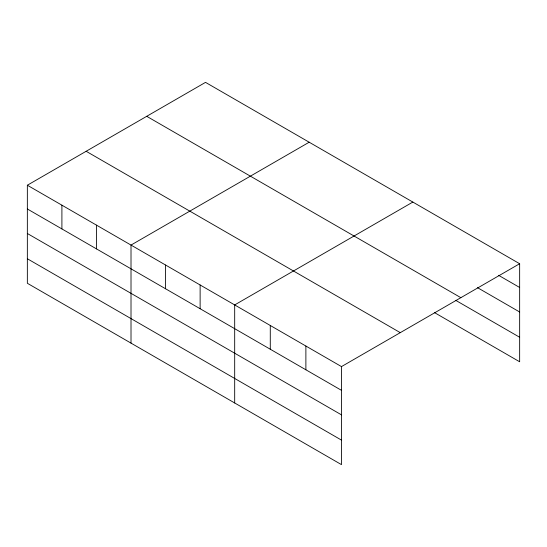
<?xml version="1.0" encoding="UTF-8"?>
<svg xmlns="http://www.w3.org/2000/svg" width="547" height="547" viewBox="0 0 547 547"><rect width="100%" height="100%" fill="white"/><g stroke="black" fill="none" stroke-linecap="round" stroke-linejoin="round"><path stroke-width="0.82" d="M27.35 185.228L341.485 366.593L341.485 464.635L27.35 283.271L27.35 185.228L205.515 82.365L519.65 263.729L519.65 361.772L434.639 312.693M309.178 142.22L131.013 245.077L131.013 343.119M412.841 202.069L234.684 304.925L234.684 402.968M341.485 366.593L519.65 263.729M498.577 275.312L519.65 287.476M477.51 287.667L519.65 311.995M146.719 116.313L460.854 297.677M455.713 300.344L519.65 337.253M86.146 151.28L400.281 332.651M27.35 208.975L341.485 390.339M27.35 233.494L341.485 414.858M27.35 258.752L341.485 440.116M305.882 346.039L305.882 369.786M270.28 325.486L270.28 349.232M200.127 284.98L200.127 308.727M165.57 265.028L165.57 288.775M96.463 225.125L96.463 248.871M61.907 205.18L61.907 228.926"/></g></svg>
